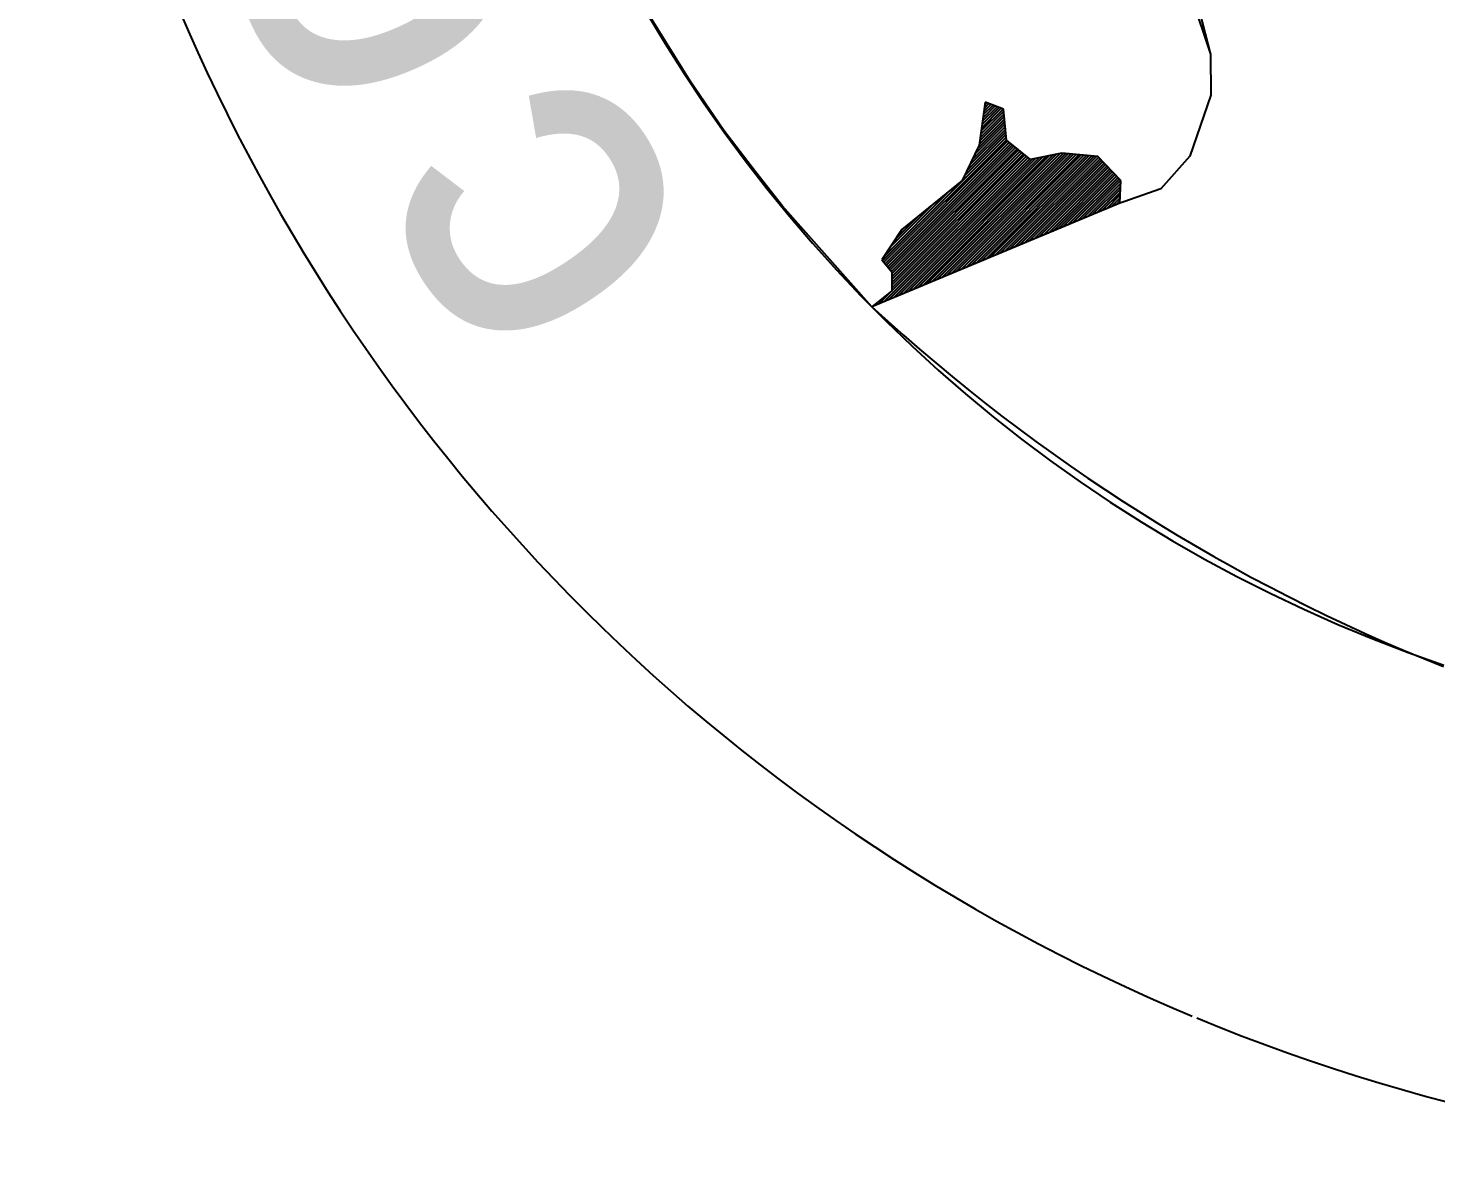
# Model space of a CAD drawing. Header units: inches. Extents: x 0 to 36, y 0 to 24.
# Drawn here: x 8.043 to 8.973, y 20.128 to 20.877 of the extents above; entities that cross this region are included whole.
import ezdxf
from ezdxf.enums import TextEntityAlignment as Align

# ---------------------------------------------------------------- set-up
doc = ezdxf.new("R2010")
doc.units = ezdxf.units.IN
doc.header["$MEASUREMENT"] = 0
doc.layers.add('CoverSheet', color=7, linetype='CONTINUOUS')
doc.styles.add('JJJ', font='BOLD.SHX', dxfattribs={"width": 0.9, "height": 0.1365})

msp = doc.modelspace()

# ---------------------------------------------------------------- linework, layer by layer
at = {"layer": 'CoverSheet'}
for p, q in [((8.8024, 20.92493), (8.8243, 20.85962)), ((8.81519, 20.89472), (8.8243, 20.85962)), ((8.48054, 20.84198), (8.45418, 20.88428)), ((8.8243, 20.85962), (8.82435, 20.83256)), ((8.8243, 20.85962), (8.82435, 20.83256)), ((8.50291, 20.80925), (8.48054, 20.84198)), ((8.6755, 20.82805), (8.67152, 20.79954)), ((8.67314, 20.81117), (8.68596, 20.82399)), ((8.67344, 20.81333), (8.68462, 20.82451)), ((8.67374, 20.81549), (8.68328, 20.82503)), ((8.67405, 20.81766), (8.68194, 20.82555)), ((8.67435, 20.81982), (8.6806, 20.82607)), ((8.67465, 20.82199), (8.67926, 20.82659)), ((8.67495, 20.82415), (8.67792, 20.82711)), ((8.67525, 20.82631), (8.67658, 20.82764)), ((8.68744, 20.82341), (8.6755, 20.82805)), ((8.82435, 20.83256), (8.81055, 20.79232)), ((8.82435, 20.83256), (8.81055, 20.79232)), ((8.67041, 20.79727), (8.68825, 20.81511)), ((8.67163, 20.80035), (8.68808, 20.81681)), ((8.67193, 20.80251), (8.68792, 20.8185)), ((8.67223, 20.80468), (8.68776, 20.8202)), ((8.67253, 20.80684), (8.68759, 20.8219)), ((8.67284, 20.809), (8.6873, 20.82347)), ((8.68944, 20.80286), (8.68744, 20.82341)), ((8.52369, 20.78211), (8.50291, 20.80925)), ((8.6616, 20.77915), (8.68907, 20.80662)), ((8.66336, 20.78278), (8.68891, 20.80832)), ((8.66512, 20.7864), (8.68874, 20.81002)), ((8.66689, 20.79002), (8.68858, 20.81171)), ((8.66865, 20.79365), (8.68841, 20.81341)), ((8.60765, 20.72334), (8.68924, 20.80493)), ((8.6085, 20.72232), (8.6894, 20.80323)), ((8.60934, 20.72131), (8.69025, 20.80222)), ((8.61019, 20.72029), (8.69129, 20.80139)), ((8.61104, 20.71928), (8.69233, 20.80057)), ((8.61188, 20.71826), (8.69337, 20.79975)), ((8.61273, 20.71725), (8.69441, 20.79893)), ((8.61358, 20.71623), (8.69545, 20.7981)), ((8.61377, 20.71457), (8.69649, 20.79728)), ((8.61377, 20.71271), (8.69753, 20.79646)), ((8.67152, 20.79954), (8.66023, 20.77634)), ((8.70536, 20.79026), (8.68944, 20.80286)), ((8.60519, 20.69481), (8.70272, 20.79235)), ((8.60839, 20.69615), (8.70376, 20.79153)), ((8.61158, 20.69749), (8.7048, 20.79071)), ((8.61377, 20.71085), (8.69856, 20.79564)), ((8.61377, 20.70898), (8.6996, 20.79482)), ((8.61377, 20.70712), (8.70064, 20.79399)), ((8.61377, 20.70526), (8.70168, 20.79317)), ((8.61478, 20.69883), (8.70642, 20.79046)), ((8.61798, 20.70016), (8.70873, 20.79091)), ((8.62118, 20.7015), (8.71104, 20.79136)), ((8.62438, 20.70284), (8.71335, 20.7918)), ((8.62758, 20.70417), (8.71565, 20.79225)), ((8.63077, 20.70551), (8.71796, 20.7927)), ((8.63397, 20.70685), (8.72027, 20.79314)), ((8.63717, 20.70818), (8.72258, 20.79359)), ((8.64037, 20.70952), (8.72488, 20.79403)), ((8.64357, 20.71086), (8.72687, 20.79416)), ((8.64677, 20.71219), (8.72859, 20.79402)), ((8.64996, 20.71353), (8.73031, 20.79388)), ((8.65316, 20.71487), (8.73203, 20.79373)), ((8.65636, 20.7162), (8.73375, 20.79359)), ((8.65956, 20.71754), (8.73546, 20.79345)), ((8.66276, 20.71888), (8.73718, 20.7933)), ((8.66596, 20.72021), (8.7389, 20.79316)), ((8.66915, 20.72155), (8.74062, 20.79302)), ((8.67235, 20.72289), (8.74234, 20.79287)), ((8.67555, 20.72423), (8.74406, 20.79273)), ((8.67875, 20.72556), (8.74578, 20.79259)), ((8.68195, 20.7269), (8.74749, 20.79244)), ((8.68515, 20.72824), (8.74921, 20.7923)), ((8.68835, 20.72957), (8.75042, 20.79164)), ((8.69154, 20.73091), (8.75133, 20.79069)), ((8.69474, 20.73225), (8.75224, 20.78974)), ((8.69794, 20.73358), (8.75315, 20.78879)), ((8.70114, 20.73492), (8.75406, 20.78784)), ((8.70434, 20.73626), (8.75497, 20.78689)), ((8.72594, 20.79424), (8.70536, 20.79026)), ((8.74983, 20.79225), (8.72594, 20.79424)), ((8.7651, 20.77634), (8.74983, 20.79225)), ((8.81055, 20.79232), (8.79152, 20.77072)), ((8.81055, 20.79232), (8.79152, 20.77072)), ((8.54166, 20.75936), (8.52369, 20.78211)), ((8.70754, 20.73759), (8.75588, 20.78594)), ((8.71073, 20.73893), (8.7568, 20.78499)), ((8.71393, 20.74027), (8.75771, 20.78404)), ((8.71713, 20.7416), (8.75862, 20.78309)), ((8.72033, 20.74294), (8.75953, 20.78214)), ((8.72353, 20.74428), (8.76044, 20.78119)), ((8.72673, 20.74561), (8.76135, 20.78024)), ((8.72992, 20.74695), (8.76226, 20.77929)), ((8.73312, 20.74829), (8.76318, 20.77834)), ((8.73632, 20.74962), (8.76409, 20.77739)), ((8.6086, 20.72615), (8.65237, 20.76992)), ((8.66023, 20.77634), (8.62041, 20.74385)), ((8.73952, 20.75096), (8.765, 20.77644)), ((8.74272, 20.7523), (8.76501, 20.77459)), ((8.74592, 20.75364), (8.7649, 20.77262)), ((8.74911, 20.75497), (8.76479, 20.77065)), ((8.75231, 20.75631), (8.76469, 20.76869)), ((8.76429, 20.76132), (8.7651, 20.77634)), ((8.79152, 20.77072), (8.76697, 20.76224)), ((8.79152, 20.77072), (8.76697, 20.76224)), ((8.60067, 20.69293), (8.54166, 20.75936)), ((8.76429, 20.76132), (8.60067, 20.69293)), ((8.61234, 20.73175), (8.64226, 20.76168)), ((8.75551, 20.75765), (8.76458, 20.76672)), ((8.75871, 20.75898), (8.76448, 20.76475)), ((8.76191, 20.76032), (8.76437, 20.76278)), ((8.76697, 20.76224), (8.76429, 20.76132)), ((8.76697, 20.76224), (8.76429, 20.76132)), ((8.61607, 20.73735), (8.63215, 20.75343)), ((8.62041, 20.74385), (8.60713, 20.72395)), ((8.61981, 20.74294), (8.62204, 20.74518)), ((8.60713, 20.72395), (8.61377, 20.716)), ((8.61377, 20.716), (8.61377, 20.7034)), ((8.61377, 20.7034), (8.60067, 20.69293)), ((8.60199, 20.69348), (8.6045, 20.69599))]:
    msp.add_line(p, q, dxfattribs=at)
for centre, radius, start, end in [((9.29312, 21.37801), 1.24972, 247.51338, 247.36281), ((9.29312, 21.37801), 0.97402, 251.32273, 251.1453), ((9.42946, 21.59062), 1.22178, 227.2854, 248.31573)]:
    msp.add_arc(centre, radius, start, end, dxfattribs=at)

# ---------------------------------------------------------------- texts
at = {"layer": 'CoverSheet', "style": 'JJJ', "width": 0.9}
for s, rotation, p in [('O', 113.67268, (8.27069, 20.91565)), ('C', 124.3774, (8.38054, 20.75368))]:
    msp.add_text(s, height=0.17059, rotation=rotation, dxfattribs=at).set_placement(p, align=Align.MIDDLE)

doc.saveas('drawing.dxf')
